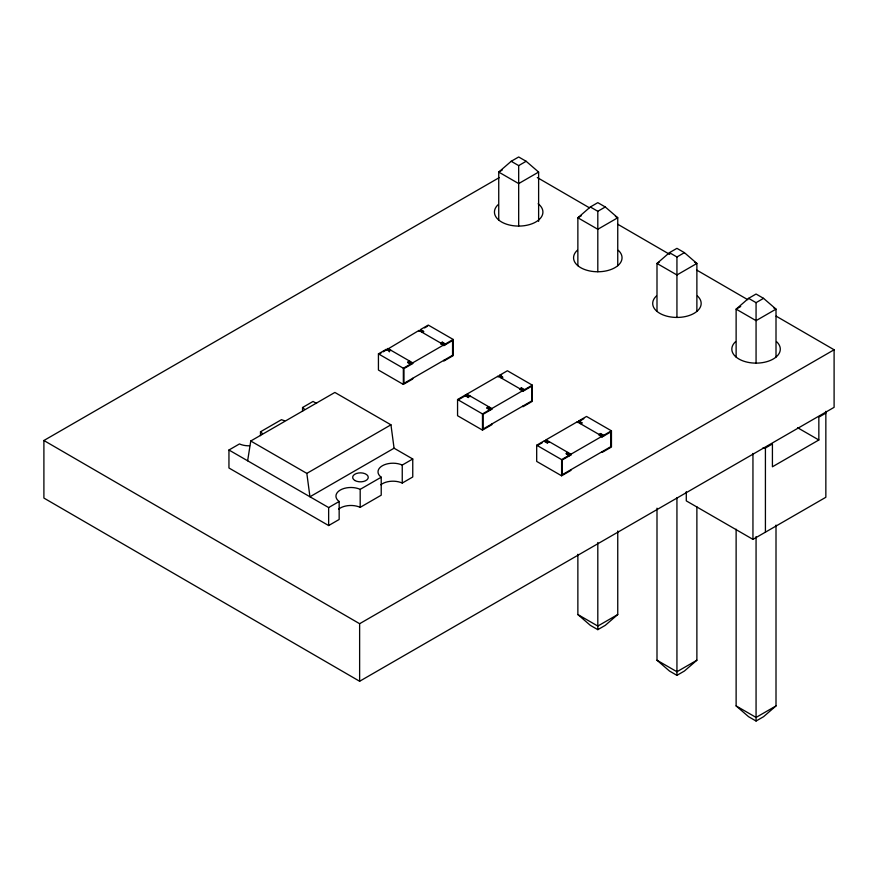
<?xml version="1.0" encoding="UTF-8"?>
<svg xmlns="http://www.w3.org/2000/svg" width="878" height="878" viewBox="0 0 878 878"><rect width="100%" height="100%" fill="white"/><g stroke="black" fill="none" stroke-linecap="round" stroke-linejoin="round"><path stroke-width="1.32" d="M247.64 460.796L250.757 441.008L334.869 392.444L390.951 424.82L394.068 448.208L412.759 458.996L412.759 476.984L402.245 483.054A14.97 8.648 0 0 0 380.811 484.788M538.62 221.366L538.62 172.077L526.152 161.289L518.678 156.975L511.205 161.289L498.737 172.077L498.737 219.994M617.75 265.683L617.75 217.766L605.282 206.978L597.808 202.653L590.334 206.978L577.867 217.766L577.867 265.683M696.88 311.361L696.88 263.455L684.412 252.655L676.938 248.342L669.464 252.655L656.996 263.455L656.996 311.361M776.009 357.05L776.009 309.133L763.542 298.344L756.068 294.031L748.594 298.344L736.126 309.133L736.126 357.05M617.75 530.992L617.75 614.545L605.282 625.345L597.808 629.658L590.334 625.345L577.867 614.545L577.867 554.281M696.88 506.815L696.88 660.234L684.412 671.022L676.938 675.347L669.464 671.022L656.996 660.234L656.996 508.186M776.009 525.099L776.009 705.923L763.542 716.711L756.068 721.025L748.594 716.711L736.126 705.923L736.126 529.214M502.172 170.102L498.737 172.077L518.678 183.59L538.62 172.077M511.205 161.289L518.678 165.602L526.152 161.289M776.152 316.157L834.1 349.773L834.1 407.337L359.629 681.262L43.9 498.067L43.9 440.504L499.384 177.532M581.291 215.79L577.867 217.766L597.808 229.279L617.75 217.766L615.401 216.416M590.334 206.978L597.808 211.291L605.282 206.978M412.693 378.308L412.693 379.033L403.353 384.432L378.429 370.033L378.429 353.856L386.21 349.356L389.327 351.156L390.886 350.256M383.148 351.848L418.927 330.468L443.851 344.856L443.851 345.581L440.734 343.781L440.734 343.057L442.292 342.157L445.409 343.956L453.191 339.457L453.191 355.645L443.851 361.045L443.851 360.331M420.485 329.568L423.602 331.368L423.602 332.093L420.485 330.293L420.485 329.568L428.266 325.069L453.191 339.457M379.044 354.207L381.096 353.033M420.485 330.293L418.927 331.193L418.927 330.468M424.579 327.922L427.652 326.155M422.044 332.268L423.602 331.368M412.759 458.996L402.245 465.066A14.97 8.648 0 0 0 382.38 465.746A14.97 8.648 0 0 0 381.217 477.204L360.189 489.353A14.97 8.648 0 0 0 340.324 490.023A14.97 8.648 0 0 0 339.16 501.492L339.16 519.48L328.646 525.549L228.949 467.996L228.949 450.008L239.464 443.939A14.97 8.648 0 0 0 249.615 445.783M260.492 435.653L260.492 431.789L281.52 419.651A14.97 8.648 0 0 0 284.615 420.738M302.548 411.365L302.548 407.513L313.062 401.444L316.574 403.463M408.018 361.945L411.134 363.744L411.134 364.458L408.018 362.669L408.018 361.945L409.576 361.045L409.576 361.769L412.693 363.558L412.693 362.844L443.851 344.856M408.018 362.669L409.576 361.769M440.734 343.781L442.292 342.881L445.409 344.681L445.409 343.956M378.429 353.856L403.353 368.244L411.134 363.744M412.693 363.558L403.968 368.595L403.968 383.346L452.565 355.294L452.565 340.543L443.851 345.581M659.279 262.127L656.996 263.455L676.938 274.968L696.88 263.455L694.531 262.094M669.464 252.655L676.938 256.98L684.412 252.655M250.757 441.008L306.839 473.385L390.951 424.82M491.823 423.997L491.823 424.722L482.483 430.11L457.559 415.722L457.559 399.534L465.34 395.034L468.457 396.834L470.015 395.934L470.015 396.658L466.898 394.859L458.173 399.896M466.898 394.859L466.898 394.145L498.056 376.157L522.981 390.545L522.981 391.259L519.864 389.459L521.422 388.559L524.539 390.359L524.539 389.645L532.32 385.146L532.32 401.334L522.981 406.733L522.981 406.009M502.732 377.77L499.615 375.971L499.615 375.257L507.396 370.757L532.32 385.146M501.656 374.796L498.056 376.871L498.056 376.157M501.173 377.957L502.732 377.057L499.615 375.257M394.068 448.208L309.945 496.772L306.839 473.385M487.147 407.633L490.264 409.433L490.264 410.147L487.147 408.347L487.147 407.633L488.706 406.733L488.706 407.447L491.823 409.247L491.823 408.533L522.981 390.545M519.864 388.745L521.422 387.846L524.539 389.645M487.147 408.347L488.706 407.447M457.559 399.534L482.483 413.922L490.264 409.433M491.823 409.247L483.098 414.284L483.098 429.035L531.695 400.972L531.695 386.221L522.981 391.259M228.949 450.008L328.646 507.561L339.16 501.492M338.754 509.075A14.97 8.648 0 0 1 360.189 507.341L381.217 495.192L381.217 477.204M740.703 306.499L736.126 309.133L756.068 320.646L776.009 309.133L773.661 307.783M748.594 298.344L756.068 302.658L763.542 298.344M570.952 469.686L570.952 470.399L561.613 475.799L536.688 461.411L536.688 445.223L544.47 440.723L547.587 442.523L549.145 441.623L549.145 442.347L546.028 440.547L544.47 441.447L544.47 440.723M546.028 440.547L546.028 439.823L577.186 421.835L602.11 436.223L602.11 436.948L598.994 435.148L600.552 434.248L603.669 436.048L603.669 435.323L611.45 430.835L611.45 447.023L602.11 452.411L602.11 451.698M578.745 420.935L581.862 422.735L581.862 423.459L578.745 421.659L578.745 420.935L586.526 416.446L611.45 430.835M538.335 444.992L542.428 442.622M583.859 418.707L577.186 422.559L577.186 421.835M580.303 423.635L581.862 422.735M568.362 455.232L566.277 453.311L567.836 452.411L567.836 453.136L570.952 454.936L570.952 454.211L602.11 436.223M598.994 434.434L600.552 433.534L603.669 435.323M566.277 454.036L567.836 453.136M536.688 445.223L561.613 459.611L569.394 455.111L569.394 455.836M570.952 454.936L562.227 459.973L562.227 474.724L610.825 446.661L610.825 431.91L602.11 436.948M359.629 681.262L359.629 623.709L834.1 349.773M762.916 447.989L765.418 447.989L772.42 443.95L772.42 466.789L818.845 439.988L818.845 417.149L825.847 413.099M617.75 614.545L597.808 626.058L577.867 614.545M686.289 491.713L686.289 500.877L752.951 539.366L825.847 497.277L825.847 411.354M696.88 660.234L676.938 671.747L656.996 660.234M776.009 705.923L756.068 717.425L736.126 705.923M797.586 427.718L818.845 439.988M387.769 348.456L412.693 362.844M466.898 394.145L491.823 408.533M546.028 439.823L570.952 454.211M387.769 349.17L389.843 350.377M566.277 453.311L569.394 455.111M544.47 441.447L547.587 443.247L547.587 442.523M537.292 177.554L589.314 207.746M617.695 224.219L669.727 254.4M696.923 270.183L747.771 299.694M43.9 440.504L359.629 623.709M765.418 447.989L765.418 532.167M756.068 302.658L756.068 363.086M756.068 536.612L756.068 721.025M752.951 453.443L752.951 539.366M676.938 256.98L676.938 317.397M676.938 497.771L676.938 675.347M600.552 433.534L600.552 434.248M597.808 211.291L597.808 271.719M597.808 542.505L597.808 629.658M561.613 459.611L561.613 475.799M521.422 387.846L521.422 388.559M518.678 165.602L518.678 226.03M482.483 413.922L482.483 430.11M468.457 396.834L468.457 397.558L465.34 395.758L465.34 395.034M442.292 342.157L442.292 342.881M403.353 368.244L403.353 384.432M402.245 465.066L402.245 483.054M389.327 351.156L389.327 351.869M386.21 349.356L386.21 350.07M360.189 489.353L360.189 507.341M328.646 507.561L328.646 525.549M538.148 203.751A24.233 13.993 0 0 1 535.404 222.211A24.233 13.993 0 0 1 503.335 222.913A24.233 13.993 0 0 1 498.166 204.629M618.31 250.318A24.233 13.993 0 0 1 613.623 268.372A24.233 13.993 0 0 1 581.993 268.372A24.233 13.993 0 0 1 577.296 250.318M697.439 295.996A24.233 13.993 0 0 1 692.753 314.05A24.233 13.993 0 0 1 661.123 314.05A24.233 13.993 0 0 1 656.426 295.996M776.569 341.685A24.233 13.993 0 0 1 771.883 359.739A24.233 13.993 0 0 1 740.253 359.739A24.233 13.993 0 0 1 735.555 341.685M302.548 407.513A14.97 8.648 0 0 1 304.436 409.302M260.492 431.789A14.97 8.648 0 0 1 262.379 433.578M354.953 480.529A7.803 4.5 0 0 0 367.992 478.51A7.803 4.5 0 0 0 358.443 473.001A7.803 4.5 0 0 0 354.953 480.529"/></g></svg>
